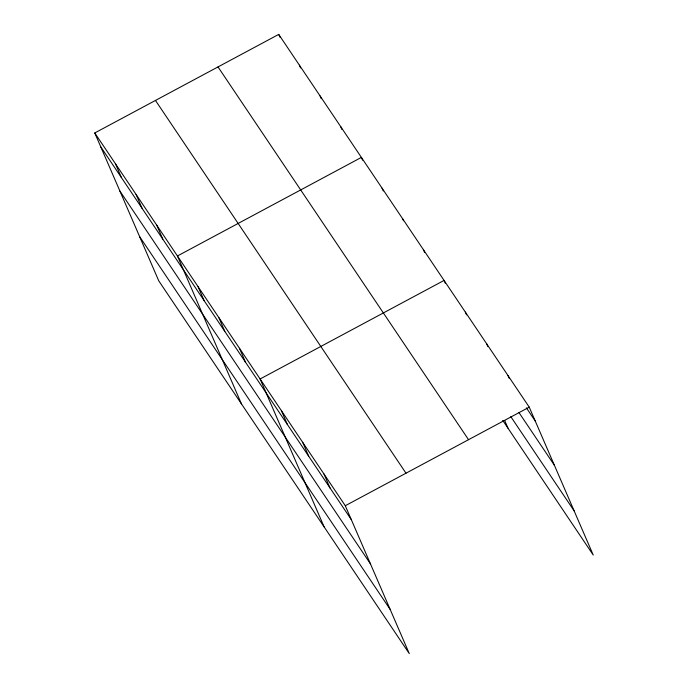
<?xml version="1.0" encoding="UTF-8"?>
<svg xmlns="http://www.w3.org/2000/svg" width="688" height="688" viewBox="0 0 688 688"><rect width="100%" height="100%" fill="white"/><g stroke="black" fill="none" stroke-linecap="round" stroke-linejoin="round"><path stroke-width="1.03" d="M94.763 132.965L345.29 505.723L409.283 653.6L158.756 280.842L94.763 132.965L278.717 34.4L529.244 407.158L593.237 555.035L502.747 420.394M345.29 505.723L529.244 407.158M526.389 407.864L535.264 421.065M518.907 412.465L554.399 465.277M510.814 416.653L574.11 510.823M218.01 66.925L468.537 439.684M155.462 100.439L405.997 473.198M100.775 146.871L351.31 519.629M119.91 191.083L370.436 563.842M139.621 236.638L390.148 609.387M507.95 375.467L509.154 378.254M486.657 343.785L487.861 346.571M465.363 312.103L466.567 314.88M445.274 283.198L444.07 280.42L260.107 378.985L324.1 526.862M504.657 420.437L508.062 428.297M423.395 249.667L424.599 252.444M402.729 218.913L403.529 220.771M382.064 188.159L383.268 190.946M362.593 160.192L361.389 157.406L177.435 255.979L241.428 403.856M340.723 126.661L341.927 129.439M320.058 95.907L321.262 98.685M299.383 65.154L300.587 67.931M278.717 34.4L279.921 37.178M323.996 474.041L330.008 487.947M302.703 442.35L308.714 456.256M281.401 410.667L287.421 424.573M239.441 348.231L245.461 362.137M218.775 317.478L224.787 331.384M198.101 286.724L204.121 300.63M156.769 225.225L162.781 239.132M136.095 194.472L142.115 208.378M115.429 163.718L121.449 177.624"/></g></svg>
